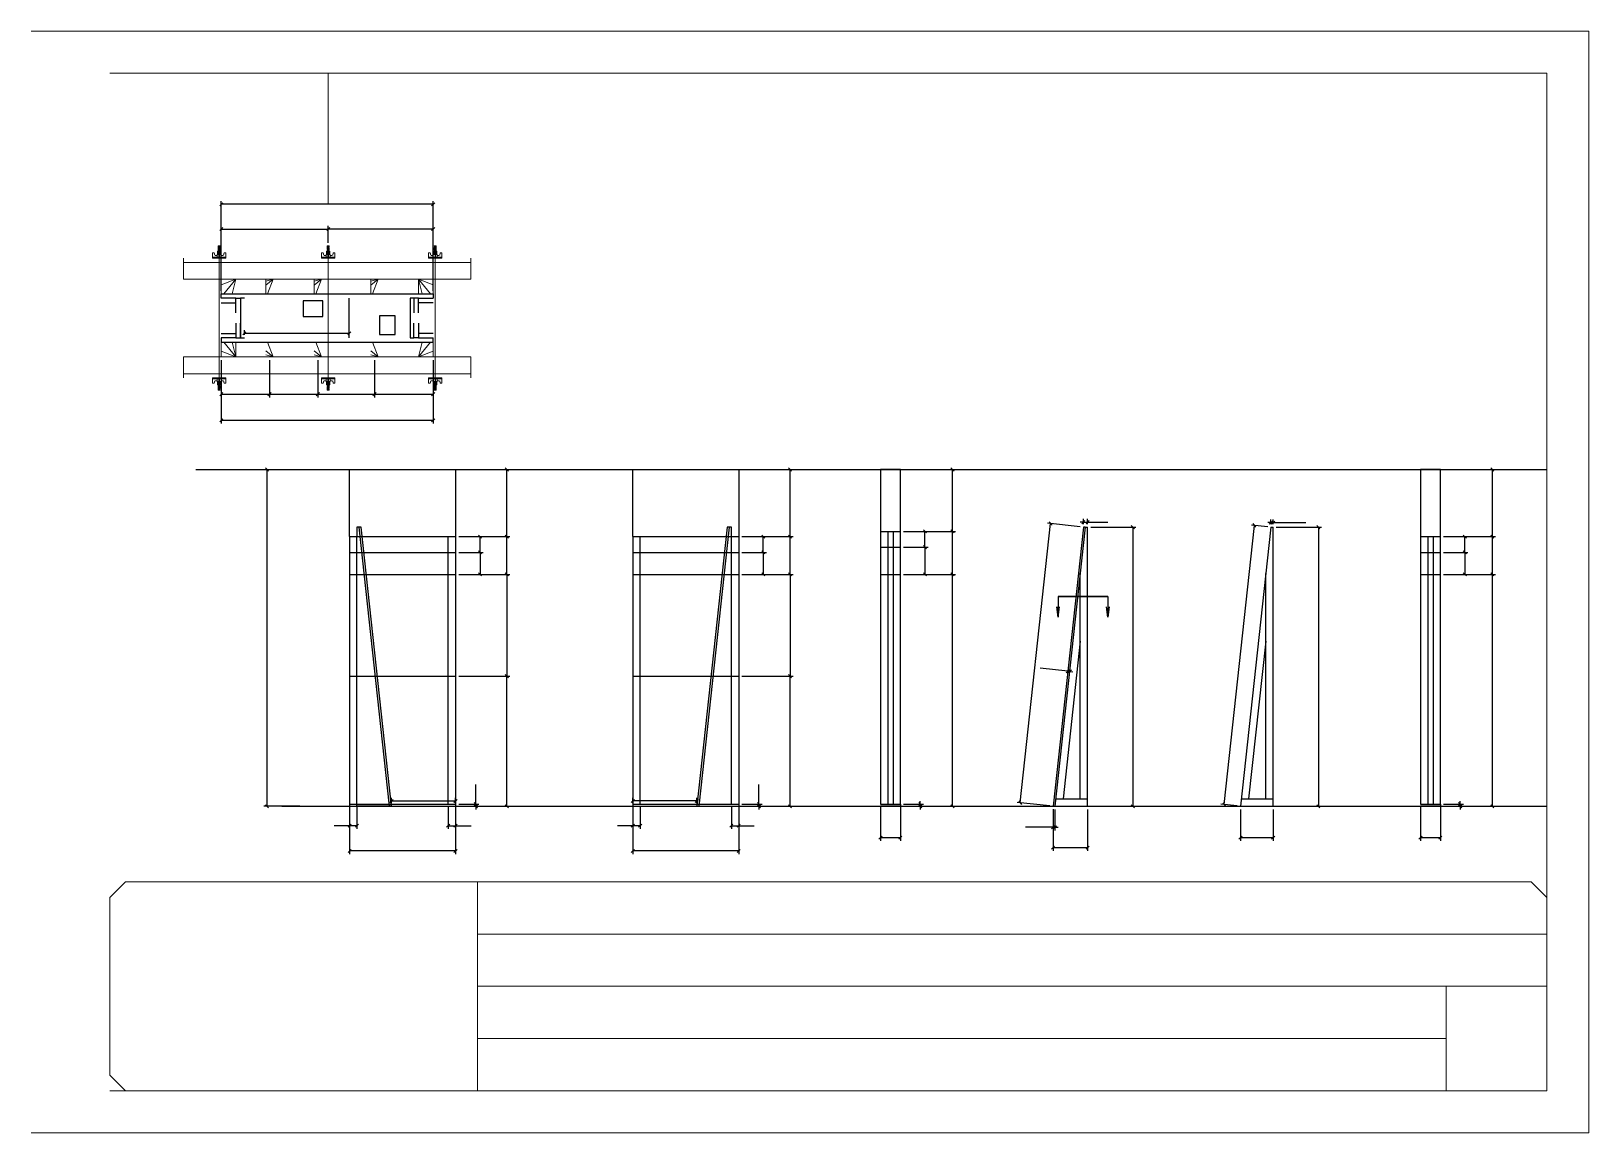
# Model space of a CAD drawing. Header units: metres. Extents: x 4341 to 8996, y 7254 to 8304.
# Drawn here: x 5926 to 7411, y 7254 to 8304 of the extents above; entities that cross this region are included whole.
import ezdxf

# ---------------------------------------------------------------- set-up
doc = ezdxf.new("R2010")
doc.units = ezdxf.units.M
for name, color, linetype in [('00 - FELIPE', 7, 'Continuous'), ('9', 7, 'Continuous'), ('CHAPA', 7, 'Continuous'), ('COTA', 7, 'Continuous'), ('Hachura', 7, 'Continuous'), ('Madeira', 7, 'Continuous'), ('NIVEL 2° PAV.', 7, 'Continuous'), ('Nível', 7, 'Continuous'), ('Painéis', 7, 'Continuous'), ('Perfil Metálico', 7, 'Continuous'), ('SARR_2.2x7', 7, 'Continuous'), ('SARRAFO', 7, 'Continuous'), ('SARRAFO DE PRESSAO', 7, 'Continuous'), ('Texto Seção', 7, 'Continuous')]:
    doc.layers.add(name, color=color, linetype=linetype)

msp = doc.modelspace()

# ---------------------------------------------------------------- linework, layer by layer
at = {"layer": '00 - FELIPE', "color": 4, "lineweight": 25}
for p, q in [((6869.1, 7568.9), (6898.1, 7834.9)), ((6926.4, 7831.8), (6895.1, 7835.2)), ((6929.4, 7836.3), (6926.4, 7836.3)), ((6929.4, 7834.5), (6929.4, 7839.3)), ((6929.4, 7836.3), (6933.4, 7836.3)), ((6933.4, 7834.5), (6933.4, 7839.3)), ((6933.4, 7836.3), (6952.7, 7836.3)), ((6936.4, 7831.5), (6979.5, 7831.5)), ((6976.5, 7831.5), (6976.5, 7565.5)), ((7063.5, 7567.2), (7092.5, 7833.2)), ((7105.1, 7831.8), (7089.5, 7833.5)), ((7108.1, 7835.8), (7105.1, 7835.8)), ((7108.1, 7834.5), (7108.1, 7838.8)), ((7108.1, 7835.8), (7110.3, 7835.8)), ((7110.3, 7834.5), (7110.3, 7838.8)), ((7110.3, 7835.8), (7141.5, 7835.8)), ((7113.3, 7831.5), (7156.4, 7831.5)), ((7153.4, 7831.5), (7153.4, 7565.5)), ((6914.4, 7694.1), (6888.3, 7697)), ((6916.2, 7693.9), (6914.4, 7694.1)), ((6916.2, 7693.9), (6919.2, 7693.6)), ((6914.1, 7691.4), (6914.1, 7691.1)), ((6915.9, 7691.2), (6915.9, 7690.9)), ((6269.8, 7568.5), (6269.8, 7573.6)), ((6330.8, 7568.5), (6330.8, 7573.6)), ((6499.8, 7568.5), (6499.8, 7573.6)), ((6560.8, 7568.5), (6560.8, 7573.6)), ((6269.8, 7570.6), (6330.8, 7570.6)), ((6560.8, 7570.6), (6499.8, 7570.6)), ((6897.4, 7565.8), (6866.1, 7569.2)), ((6900.4, 7562.7), (6900.4, 7542.5)), ((6900.4, 7562.5), (6900.4, 7523.1)), ((6902.2, 7562.5), (6902.2, 7542.5)), ((6933.4, 7562.5), (6933.4, 7523.1)), ((6936.4, 7565.5), (6979.5, 7565.5)), ((7076.1, 7565.8), (7060.5, 7567.5)), ((7079.1, 7562.5), (7079.1, 7532.6)), ((7110.3, 7562.5), (7110.3, 7532.6)), ((7113.3, 7565.5), (7156.4, 7565.5)), ((6900.4, 7545.5), (6874.2, 7545.5)), ((6902.2, 7545.5), (6900.4, 7545.5)), ((6902.2, 7545.5), (6905.2, 7545.5)), ((7079.1, 7535.6), (7110.3, 7535.6)), ((6900.4, 7526.1), (6933.4, 7526.1))]:
    msp.add_line(p, q, dxfattribs=at)
at = {"layer": '00 - FELIPE', "color": 0, "lineweight": 25}
for p, q in [((6899.5, 7833.3), (6896.8, 7836.6)), ((6927.9, 7834.8), (6930.9, 7837.8)), ((6934.9, 7837.8), (6931.9, 7834.8)), ((6978, 7830), (6975, 7833)), ((7093.8, 7831.5), (7091.2, 7834.9)), ((7106.6, 7834.3), (7109.6, 7837.3)), ((7111.8, 7837.3), (7108.8, 7834.3)), ((7154.9, 7830), (7151.9, 7833)), ((6912.8, 7692.8), (6916.1, 7695.5)), ((6917.9, 7695.3), (6914.6, 7692.6)), ((6271.3, 7572.1), (6268.3, 7569.1)), ((6329.3, 7569.1), (6332.3, 7572.1)), ((6501.3, 7572.1), (6498.3, 7569.1)), ((6559.3, 7569.1), (6562.3, 7572.1)), ((6867.8, 7570.6), (6870.5, 7567.3)), ((6975, 7567), (6978, 7564)), ((7062.2, 7568.9), (7064.8, 7565.5)), ((7151.9, 7567), (7154.9, 7564)), ((6898.9, 7544), (6901.9, 7547)), ((6903.7, 7547), (6900.7, 7544)), ((7080.6, 7537.1), (7077.6, 7534.1)), ((7108.8, 7534.1), (7111.8, 7537.1)), ((6901.9, 7527.6), (6898.9, 7524.6)), ((6931.9, 7524.6), (6934.9, 7527.6))]:
    msp.add_line(p, q, dxfattribs=at)
at = {"layer": '9', "color": 9, "lineweight": 25}
for points in [[(6952.6, 7765.3), (6905.2, 7765.3), (6905.2, 7745.8), (6903.9, 7755.7), (6905.2, 7745.8), (6906.5, 7755.7)], [(6905.2, 7765.3), (6952.6, 7765.3), (6952.6, 7745.8), (6953.9, 7755.7), (6952.6, 7745.8), (6951.3, 7755.7)]]:
    msp.add_lwpolyline(points, dxfattribs=at)
at = {"layer": 'CHAPA', "color": 1, "lineweight": 25}
for points in [[(6107.5, 8049.8), (6107.5, 8053.8), (6309.5, 8053.8), (6309.5, 8049.8)], [(6107.5, 8049.8), (6107.5, 8053.8), (6309.5, 8053.8), (6309.5, 8049.8)], [(6129.5, 8049.8), (6125.9, 8049.8), (6125.9, 8011.8), (6129.5, 8011.8)], [(6129.5, 8049.8), (6125.9, 8049.8), (6125.9, 8011.8), (6129.5, 8011.8)], [(6291.1, 8049.8), (6287.5, 8049.8), (6287.5, 8011.8), (6291.1, 8011.8)], [(6291.1, 8049.8), (6287.5, 8049.8), (6287.5, 8011.8), (6291.1, 8011.8)], [(6107.5, 8011.8), (6107.5, 8007.8), (6309.5, 8007.8), (6309.5, 8011.8)], [(6107.5, 8011.8), (6107.5, 8007.8), (6309.5, 8007.8), (6309.5, 8011.8)]]:
    msp.add_lwpolyline(points, dxfattribs=at)
at = {"layer": 'COTA', "color": 0, "lineweight": 25}
for p, q in [((6109, 8140.7), (6106, 8137.7)), ((6308, 8137.7), (6311, 8140.7)), ((6109, 8117.1), (6106, 8114.1)), ((6211, 8117.1), (6208, 8114.1)), ((6208, 8114.1), (6211, 8117.1)), ((6308, 8114.1), (6311, 8117.1)), ((6131, 8017.8), (6128, 8014.8)), ((6228, 8014.8), (6231, 8017.8)), ((6109, 7959.7), (6106, 7956.7)), ((6152, 7956.7), (6155, 7959.7)), ((6155, 7959.7), (6152, 7956.7)), ((6198, 7956.7), (6201, 7959.7)), ((6201, 7959.7), (6198, 7956.7)), ((6252, 7956.7), (6255, 7959.7)), ((6255, 7959.7), (6252, 7956.7)), ((6308, 7956.7), (6311, 7959.7)), ((6109, 7934.8), (6106, 7931.8)), ((6308, 7931.8), (6311, 7934.8)), ((6381.2, 7885), (6378.2, 7888)), ((6651.2, 7885), (6648.2, 7888)), ((6806.1, 7885), (6803.1, 7888)), ((7320.8, 7885), (7317.8, 7888)), ((6803.1, 7829), (6806.1, 7826)), ((6378.2, 7824), (6381.2, 7821)), ((6648.2, 7824), (6651.2, 7821)), ((7317.8, 7824), (7320.8, 7821)), ((6381.2, 7785), (6378.2, 7788)), ((6651.2, 7785), (6648.2, 7788)), ((6806.1, 7785), (6803.1, 7788)), ((7320.8, 7785), (7317.8, 7788)), ((6381.2, 7688), (6378.2, 7691)), ((6378.2, 7691), (6381.2, 7688)), ((6651.2, 7688), (6648.2, 7691)), ((6648.2, 7691), (6651.2, 7688)), ((6348.6, 7569), (6351.6, 7566)), ((6351.6, 7564), (6348.6, 7567)), ((6378.2, 7567), (6381.2, 7564)), ((6618.6, 7569), (6621.6, 7566)), ((6621.6, 7564), (6618.6, 7567)), ((6648.2, 7567), (6651.2, 7564)), ((6772.4, 7569), (6775.4, 7566)), ((6775.4, 7564), (6772.4, 7567)), ((6803.1, 7567), (6806.1, 7564)), ((7287.1, 7569), (7290.1, 7566)), ((7290.1, 7564), (7287.1, 7567)), ((7317.8, 7567), (7320.8, 7564)), ((6231.3, 7548.5), (6228.3, 7545.5)), ((6235.3, 7545.5), (6238.3, 7548.5)), ((6325.3, 7548.5), (6322.3, 7545.5)), ((6329.3, 7545.5), (6332.3, 7548.5)), ((6501.3, 7548.5), (6498.3, 7545.5)), ((6505.3, 7545.5), (6508.3, 7548.5)), ((6595.3, 7548.5), (6592.3, 7545.5)), ((6599.3, 7545.5), (6602.3, 7548.5)), ((6737.4, 7537.1), (6734.4, 7534.1)), ((6753.4, 7534.1), (6756.4, 7537.1)), ((7252.2, 7537.1), (7249.2, 7534.1)), ((7268.2, 7534.1), (7271.2, 7537.1)), ((6231.3, 7524.4), (6228.3, 7521.4)), ((6329.3, 7521.4), (6332.3, 7524.4)), ((6501.3, 7524.4), (6498.3, 7521.4)), ((6599.3, 7521.4), (6602.3, 7524.4))]:
    msp.add_line(p, q, dxfattribs=at)
at = {"layer": 'COTA', "color": 241, "lineweight": 25}
for p, q in [((6107.5, 8056.8), (6107.5, 8142.2)), ((6309.5, 8139.2), (6107.5, 8139.2)), ((6309.5, 8056.8), (6309.5, 8142.2)), ((6107.5, 8090.8), (6107.5, 8118.6)), ((6107.5, 8115.6), (6209.5, 8115.6)), ((6209.5, 8102.6), (6209.5, 8118.6)), ((6209.5, 8102.6), (6209.5, 8118.6)), ((6309.5, 8115.6), (6209.5, 8115.6)), ((6309.5, 8090.8), (6309.5, 8118.6)), ((6229.5, 8011.8), (6229.5, 8049.8)), ((6129.5, 8014.8), (6129.5, 8019.3)), ((6229.5, 8014.8), (6229.5, 8019.3)), ((6129.5, 8016.3), (6229.5, 8016.3)), ((6107.5, 7990.8), (6107.5, 7930.3)), ((6107.5, 7990.8), (6107.5, 7955.2)), ((6153.5, 7990.8), (6153.5, 7955.2)), ((6153.5, 7990.8), (6153.5, 7955.2)), ((6199.5, 7990.8), (6199.5, 7955.2)), ((6199.5, 7990.8), (6199.5, 7955.2)), ((6253.5, 7990.8), (6253.5, 7955.2)), ((6253.5, 7990.8), (6253.5, 7955.2)), ((6309.5, 7990.8), (6309.5, 7930.3)), ((6309.5, 7990.8), (6309.5, 7955.2)), ((6107.5, 7958.2), (6153.5, 7958.2)), ((6153.5, 7958.2), (6199.5, 7958.2)), ((6199.5, 7958.2), (6253.5, 7958.2)), ((6253.5, 7958.2), (6309.5, 7958.2)), ((6309.5, 7933.3), (6107.5, 7933.3)), ((6229.8, 7886.5), (6330.8, 7886.5)), ((6229.8, 7822.5), (6229.8, 7886.5)), ((6330.8, 7886.5), (6330.8, 7822.5)), ((6499.8, 7886.5), (6600.8, 7886.5)), ((6499.8, 7822.5), (6499.8, 7886.5)), ((6600.8, 7886.5), (6600.8, 7822.5)), ((6240.8, 7831.5), (6236.8, 7831.5)), ((6236.8, 7831.5), (6236.8, 7822.5)), ((6268, 7565.5), (6239, 7831.5)), ((6269.8, 7565.5), (6240.8, 7831.5)), ((6589.8, 7831.5), (6560.8, 7565.5)), ((6591.6, 7831.5), (6562.6, 7565.5)), ((6593.8, 7831.5), (6589.8, 7831.5)), ((6593.8, 7822.5), (6593.8, 7831.5)), ((6236.8, 7565.5), (6236.8, 7567.5)), ((6269.8, 7565.5), (6236.8, 7565.5))]:
    msp.add_line(p, q, dxfattribs=at)
at = {"layer": 'COTA', "color": 180, "lineweight": 25}
for p, q in [((6204.4, 8047.3), (6185.4, 8047.3)), ((6185.4, 8047.3), (6185.4, 8032.3)), ((6204.4, 8032.3), (6204.4, 8047.3)), ((6185.4, 8032.3), (6204.4, 8032.3)), ((6273.2, 8033), (6258.2, 8033)), ((6258.2, 8033), (6258.2, 8015)), ((6273.2, 8015), (6273.2, 8033)), ((6258.2, 8015), (6273.2, 8015))]:
    msp.add_line(p, q, dxfattribs=at)
at = {"layer": 'COTA', "color": 4, "lineweight": 25}
for p, q in [((6333.8, 7886.5), (6382.7, 7886.5)), ((6379.7, 7822.5), (6379.7, 7886.5)), ((6603.8, 7886.5), (6652.7, 7886.5)), ((6649.7, 7822.5), (6649.7, 7886.5)), ((6757.9, 7886.5), (6807.6, 7886.5)), ((6804.6, 7827.5), (6804.6, 7886.5)), ((7272.7, 7886.5), (7322.3, 7886.5)), ((7319.3, 7822.5), (7319.3, 7886.5)), ((6757.9, 7827.5), (6807.6, 7827.5)), ((6333.8, 7822.5), (6382.7, 7822.5)), ((6603.8, 7822.5), (6652.7, 7822.5)), ((7272.7, 7822.5), (7322.3, 7822.5)), ((6333.8, 7786.5), (6382.7, 7786.5)), ((6379.7, 7786.5), (6379.7, 7689.5)), ((6603.8, 7786.5), (6652.7, 7786.5)), ((6649.7, 7786.5), (6649.7, 7689.5)), ((6757.9, 7786.5), (6807.6, 7786.5)), ((6804.6, 7565.5), (6804.6, 7786.5)), ((7272.7, 7786.5), (7322.3, 7786.5)), ((7319.3, 7565.5), (7319.3, 7786.5)), ((6333.8, 7689.5), (6382.7, 7689.5)), ((6333.8, 7689.5), (6382.7, 7689.5)), ((6379.7, 7565.5), (6379.7, 7689.5)), ((6603.8, 7689.5), (6652.7, 7689.5)), ((6603.8, 7689.5), (6652.7, 7689.5)), ((6649.7, 7565.5), (6649.7, 7689.5)), ((6350.1, 7567.5), (6350.1, 7586.3)), ((6620.1, 7567.5), (6620.1, 7586.3)), ((6229.8, 7564.5), (6229.8, 7519.9)), ((6229.8, 7562.5), (6229.8, 7544)), ((6236.8, 7564.5), (6236.8, 7544)), ((6323.8, 7564.5), (6323.8, 7544)), ((6330.8, 7564.5), (6330.8, 7519.9)), ((6330.8, 7562.5), (6330.8, 7544)), ((6333.8, 7567.5), (6353.1, 7567.5)), ((6333.8, 7565.5), (6353.1, 7565.5)), ((6333.8, 7565.5), (6382.7, 7565.5)), ((6350.1, 7565.5), (6350.1, 7567.5)), ((6350.1, 7565.5), (6350.1, 7562.5)), ((6499.8, 7564.5), (6499.8, 7519.9)), ((6499.8, 7562.5), (6499.8, 7544)), ((6506.8, 7564.5), (6506.8, 7544)), ((6593.8, 7564.5), (6593.8, 7544)), ((6600.8, 7564.5), (6600.8, 7519.9)), ((6600.8, 7562.5), (6600.8, 7544)), ((6603.8, 7567.5), (6623.1, 7567.5)), ((6603.8, 7565.5), (6623.1, 7565.5)), ((6603.8, 7565.5), (6652.7, 7565.5)), ((6620.1, 7565.5), (6620.1, 7567.5)), ((6620.1, 7565.5), (6620.1, 7562.5)), ((6735.9, 7564.5), (6735.9, 7532.6)), ((6754.9, 7564.5), (6754.9, 7532.6)), ((6757.9, 7567.5), (6776.9, 7567.5)), ((6757.9, 7565.5), (6776.9, 7565.5)), ((6757.9, 7565.5), (6807.6, 7565.5)), ((6773.9, 7567.5), (6773.9, 7570.5)), ((6773.9, 7565.5), (6773.9, 7567.5)), ((6773.9, 7565.5), (6773.9, 7562.5)), ((7250.7, 7564.5), (7250.7, 7532.6)), ((7269.7, 7564.5), (7269.7, 7532.6)), ((7272.7, 7567.5), (7291.6, 7567.5)), ((7272.7, 7565.5), (7291.6, 7565.5)), ((7272.7, 7565.5), (7322.3, 7565.5)), ((7288.6, 7567.5), (7288.6, 7570.5)), ((7288.6, 7565.5), (7288.6, 7567.5)), ((7288.6, 7565.5), (7288.6, 7562.5)), ((6229.8, 7547), (6215.1, 7547)), ((6236.8, 7547), (6229.8, 7547)), ((6323.8, 7547), (6330.8, 7547)), ((6330.8, 7547), (6345.6, 7547)), ((6499.8, 7547), (6485.1, 7547)), ((6506.8, 7547), (6499.8, 7547)), ((6593.8, 7547), (6600.8, 7547)), ((6600.8, 7547), (6615.6, 7547)), ((6735.9, 7535.6), (6754.9, 7535.6)), ((7250.7, 7535.6), (7269.7, 7535.6)), ((6330.8, 7522.9), (6229.8, 7522.9)), ((6600.8, 7522.9), (6499.8, 7522.9))]:
    msp.add_line(p, q, dxfattribs=at)
at = {"layer": 'COTA', "color": 241, "lineweight": 25}
for points in [[(6754.9, 7827.5), (6754.9, 7886.5), (6735.9, 7886.5), (6735.9, 7827.5)], [(7269.7, 7822.5), (7269.7, 7886.5), (7250.7, 7886.5), (7250.7, 7822.5)]]:
    msp.add_lwpolyline(points, dxfattribs=at)
at = {"layer": 'Hachura', "color": 0, "lineweight": 9}
for p, q in [((6107.1, 8094.5), (6103.8, 8094.5)), ((6107.1, 8094.5), (6103.8, 8094.5)), ((6103.8, 8094.5), (6103.8, 8091.3)), ((6106.5, 8097.6), (6104.3, 8098.7)), ((6106.5, 8096.4), (6104.3, 8097.5)), ((6106.5, 8095.3), (6104.3, 8096.3)), ((6105.6, 8094.5), (6104.3, 8095.2)), ((6104.4, 8099.3), (6104.8, 8099.6)), ((6104.4, 8099), (6104.4, 8099.3)), ((6106.4, 8099.3), (6104.4, 8099.3)), ((6104.4, 8099), (6106.4, 8098)), ((6104.4, 8099), (6106.4, 8098)), ((6104.4, 8098.9), (6106.5, 8097.8)), ((6104.4, 8097.8), (6104.4, 8098.5)), ((6106.4, 8097.5), (6104.4, 8098.5)), ((6104.4, 8097.8), (6106.4, 8096.9)), ((6104.4, 8097.7), (6106.5, 8096.7)), ((6104.4, 8096.7), (6104.4, 8097.3)), ((6106.4, 8096.3), (6104.4, 8097.3)), ((6104.4, 8097.1), (6104.4, 8097.3)), ((6104.4, 8096.7), (6106.4, 8095.7)), ((6104.4, 8096.6), (6106.5, 8095.5)), ((6104.4, 8095.5), (6104.4, 8096.2)), ((6106.4, 8095.2), (6104.4, 8096.2)), ((6104.4, 8095.5), (6106.4, 8094.5)), ((6105.3, 8094.5), (6104.4, 8095)), ((6104.4, 8094.5), (6104.4, 8095)), ((6104.8, 8099.6), (6106, 8099.6)), ((6104.8, 8094.5), (6104.8, 8091.3)), ((6106.4, 8098.7), (6105.1, 8099.3)), ((6106.5, 8098.7), (6105.3, 8099.3)), ((6105.9, 8099.3), (6106.5, 8099)), ((6106.4, 8099.3), (6106, 8099.6)), ((6106.1, 8099.3), (6106.4, 8099.2)), ((6106.4, 8098.7), (6106.4, 8098)), ((6106.4, 8096.9), (6106.4, 8097.5)), ((6106.4, 8096.1), (6106.4, 8096.3)), ((6106.4, 8096.1), (6106.4, 8095.7)), ((6106.4, 8095.2), (6106.4, 8094.5)), ((6106.4, 8094.5), (6106.4, 8091.3)), ((6107.1, 8091.3), (6107.1, 8094.5)), ((6211.1, 8094.5), (6207.8, 8094.5)), ((6211.1, 8094.5), (6207.8, 8094.5)), ((6207.8, 8094.5), (6207.8, 8091.3)), ((6210.5, 8097.6), (6208.3, 8098.7)), ((6210.5, 8096.4), (6208.3, 8097.5)), ((6210.5, 8095.3), (6208.3, 8096.3)), ((6209.6, 8094.5), (6208.3, 8095.2)), ((6208.4, 8099.3), (6208.8, 8099.6)), ((6208.4, 8099), (6208.4, 8099.3)), ((6210.4, 8099.3), (6208.4, 8099.3)), ((6208.4, 8099), (6210.4, 8098)), ((6208.4, 8099), (6210.4, 8098)), ((6208.4, 8098.9), (6210.5, 8097.8)), ((6208.4, 8097.8), (6208.4, 8098.5)), ((6210.4, 8097.5), (6208.4, 8098.5)), ((6208.4, 8097.8), (6210.4, 8096.9)), ((6208.4, 8097.7), (6210.5, 8096.7)), ((6208.4, 8096.7), (6208.4, 8097.3)), ((6210.4, 8096.3), (6208.4, 8097.3)), ((6208.4, 8097.1), (6208.4, 8097.3)), ((6208.4, 8096.7), (6210.4, 8095.7)), ((6208.4, 8096.6), (6210.5, 8095.5)), ((6208.4, 8095.5), (6208.4, 8096.2)), ((6210.4, 8095.2), (6208.4, 8096.2)), ((6208.4, 8095.5), (6210.4, 8094.5)), ((6209.3, 8094.5), (6208.4, 8095)), ((6208.4, 8094.5), (6208.4, 8095)), ((6208.8, 8099.6), (6210, 8099.6)), ((6208.8, 8094.5), (6208.8, 8091.3)), ((6210.4, 8098.7), (6209.1, 8099.3)), ((6210.5, 8098.7), (6209.3, 8099.3)), ((6209.9, 8099.3), (6210.5, 8099)), ((6210.4, 8099.3), (6210, 8099.6)), ((6210.1, 8099.3), (6210.4, 8099.2)), ((6210.4, 8098.7), (6210.4, 8098)), ((6210.4, 8096.9), (6210.4, 8097.5)), ((6210.4, 8096.1), (6210.4, 8096.3)), ((6210.4, 8096.1), (6210.4, 8095.7)), ((6210.4, 8095.2), (6210.4, 8094.5)), ((6210.4, 8094.5), (6210.4, 8091.3)), ((6211.1, 8091.3), (6211.1, 8094.5)), ((6309.8, 8094.5), (6313.1, 8094.5)), ((6309.8, 8094.5), (6313.1, 8094.5)), ((6309.8, 8091.3), (6309.8, 8094.5)), ((6311.1, 8099.3), (6310.4, 8099)), ((6312.6, 8098.9), (6310.4, 8097.8)), ((6312.6, 8097.7), (6310.4, 8096.7)), ((6312.6, 8096.6), (6310.4, 8095.5)), ((6310.5, 8098.7), (6311.6, 8099.3)), ((6310.5, 8097.6), (6312.6, 8098.7)), ((6310.5, 8096.4), (6312.6, 8097.5)), ((6310.5, 8095.3), (6312.6, 8096.3)), ((6310.6, 8099.3), (6310.9, 8099.6)), ((6310.8, 8099.3), (6310.6, 8099.2)), ((6310.6, 8098.7), (6311.9, 8099.3)), ((6310.6, 8099.3), (6312.5, 8099.3)), ((6312.5, 8099), (6310.6, 8098)), ((6312.5, 8099), (6310.6, 8098)), ((6310.6, 8098.7), (6310.6, 8098)), ((6310.6, 8097.5), (6312.5, 8098.5)), ((6312.5, 8097.8), (6310.6, 8096.9)), ((6310.6, 8096.9), (6310.6, 8097.5)), ((6310.6, 8096.3), (6312.5, 8097.3)), ((6312.5, 8096.7), (6310.6, 8095.7)), ((6310.6, 8096.1), (6310.6, 8096.3)), ((6310.6, 8095.2), (6312.5, 8096.2)), ((6310.6, 8096.1), (6310.6, 8095.7)), ((6312.5, 8095.5), (6310.6, 8094.5)), ((6310.6, 8095.2), (6310.6, 8094.5)), ((6310.6, 8094.5), (6310.6, 8091.3)), ((6312.2, 8099.6), (6310.9, 8099.6)), ((6311.3, 8094.5), (6312.6, 8095.2)), ((6311.6, 8094.5), (6312.5, 8095)), ((6312.1, 8094.5), (6312.1, 8091.3)), ((6312.5, 8099.3), (6312.2, 8099.6)), ((6312.5, 8099), (6312.5, 8099.3)), ((6312.5, 8097.8), (6312.5, 8098.5)), ((6312.5, 8096.7), (6312.5, 8097.3)), ((6312.5, 8097.1), (6312.5, 8097.3)), ((6312.5, 8095.5), (6312.5, 8096.2)), ((6312.5, 8094.5), (6312.5, 8095)), ((6313.1, 8094.5), (6313.1, 8091.3)), ((6099, 8087.8), (6099, 8093)), ((6099, 8093), (6100.7, 8093)), ((6099, 8088.7), (6111.9, 8088.7)), ((6099, 8088.7), (6104.2, 8088.7)), ((6111.9, 8087.8), (6099, 8087.8)), ((6099.2, 8088.8), (6099.2, 8087.8)), ((6099.4, 8088.8), (6099.4, 8087.8)), ((6099.7, 8088.8), (6099.7, 8087.8)), ((6100.2, 8088.8), (6100.2, 8087.8)), ((6100.7, 8093), (6101.3, 8090.8)), ((6101, 8088.8), (6101, 8087.8)), ((6101.6, 8090.5), (6103.5, 8090.5)), ((6102.4, 8088.8), (6102.4, 8087.8)), ((6111, 8087.8), (6103.1, 8087.8)), ((6103.5, 8091.3), (6107.4, 8091.3)), ((6103.5, 8088.7), (6103.5, 8091.3)), ((6105.5, 8088.7), (6103.5, 8088.7)), ((6104.2, 8088.7), (6104.8, 8088.7)), ((6104.5, 8088.4), (6104.5, 8088.6)), ((6104.5, 8088), (6104.5, 8088.4)), ((6105.2, 8088.7), (6105.2, 8090.7)), ((6105.5, 8088.7), (6105.5, 8087.8)), ((6105.7, 8090.7), (6105.7, 8088.7)), ((6106.4, 8088.6), (6106.4, 8088.2)), ((6107.4, 8091.3), (6107.1, 8091.3)), ((6107.4, 8091.3), (6107.1, 8091.3)), ((6107.4, 8091.3), (6107.4, 8088.7)), ((6109.3, 8090.5), (6107.4, 8090.5)), ((6108.5, 8088.8), (6108.5, 8087.8)), ((6110.2, 8093), (6109.7, 8090.8)), ((6109.9, 8088.8), (6109.9, 8087.8)), ((6111.9, 8093), (6110.2, 8093)), ((6110.8, 8088.8), (6110.8, 8087.8)), ((6111.2, 8088.8), (6111.2, 8087.8)), ((6111.6, 8088.8), (6111.6, 8087.8)), ((6111.8, 8088.8), (6111.8, 8087.8)), ((6111.9, 8088.7), (6111.9, 8093)), ((6111.9, 8088.7), (6111.9, 8087.8)), ((6203, 8087.8), (6203, 8093)), ((6203, 8093), (6204.7, 8093)), ((6203, 8088.7), (6215.9, 8088.7)), ((6203, 8088.7), (6208.2, 8088.7)), ((6215.9, 8087.8), (6203, 8087.8)), ((6203.2, 8088.8), (6203.2, 8087.8)), ((6203.4, 8088.8), (6203.4, 8087.8)), ((6203.7, 8088.8), (6203.7, 8087.8)), ((6204.2, 8088.8), (6204.2, 8087.8)), ((6204.7, 8093), (6205.3, 8090.8)), ((6205, 8088.8), (6205, 8087.8)), ((6205.6, 8090.5), (6207.5, 8090.5)), ((6206.4, 8088.8), (6206.4, 8087.8)), ((6215, 8087.8), (6207.1, 8087.8)), ((6207.5, 8091.3), (6211.4, 8091.3)), ((6207.5, 8088.7), (6207.5, 8091.3)), ((6209.5, 8088.7), (6207.5, 8088.7)), ((6208.2, 8088.7), (6208.8, 8088.7)), ((6208.5, 8088.4), (6208.5, 8088.6)), ((6208.5, 8088), (6208.5, 8088.4)), ((6209.2, 8088.7), (6209.2, 8090.7)), ((6209.5, 8088.7), (6209.5, 8087.8)), ((6209.7, 8090.7), (6209.7, 8088.7)), ((6210.4, 8088.6), (6210.4, 8088.2)), ((6211.4, 8091.3), (6211.1, 8091.3)), ((6211.4, 8091.3), (6211.1, 8091.3)), ((6211.4, 8091.3), (6211.4, 8088.7)), ((6213.3, 8090.5), (6211.4, 8090.5)), ((6212.5, 8088.8), (6212.5, 8087.8)), ((6214.2, 8093), (6213.7, 8090.8)), ((6213.9, 8088.8), (6213.9, 8087.8)), ((6215.9, 8093), (6214.2, 8093)), ((6214.8, 8088.8), (6214.8, 8087.8)), ((6215.2, 8088.8), (6215.2, 8087.8)), ((6215.6, 8088.8), (6215.6, 8087.8)), ((6215.8, 8088.8), (6215.8, 8087.8)), ((6215.9, 8088.7), (6215.9, 8093)), ((6215.9, 8088.7), (6215.9, 8087.8)), ((6305, 8088.7), (6305, 8093)), ((6305, 8093), (6306.7, 8093)), ((6317.9, 8088.7), (6305, 8088.7)), ((6305, 8088.7), (6305, 8087.8)), ((6305, 8087.8), (6317.9, 8087.8)), ((6305.2, 8088.8), (6305.2, 8087.8)), ((6305.4, 8088.8), (6305.4, 8087.8)), ((6305.7, 8088.8), (6305.7, 8087.8)), ((6306, 8087.8), (6313.8, 8087.8)), ((6306.2, 8088.8), (6306.2, 8087.8)), ((6306.7, 8093), (6307.3, 8090.8)), ((6307, 8088.8), (6307, 8087.8)), ((6307.6, 8090.5), (6309.5, 8090.5)), ((6308.4, 8088.8), (6308.4, 8087.8)), ((6313.4, 8091.3), (6309.5, 8091.3)), ((6309.5, 8091.3), (6309.5, 8088.7)), ((6309.5, 8091.3), (6309.8, 8091.3)), ((6309.5, 8091.3), (6309.8, 8091.3)), ((6310.5, 8088.6), (6310.5, 8088.2)), ((6311.3, 8090.7), (6311.3, 8088.7)), ((6311.5, 8088.7), (6313.4, 8088.7)), ((6311.5, 8088.7), (6311.5, 8087.8)), ((6311.8, 8088.7), (6311.8, 8090.7)), ((6312.8, 8088.7), (6312.1, 8088.7)), ((6312.4, 8088.4), (6312.4, 8088.6)), ((6312.4, 8088), (6312.4, 8088.4)), ((6317.9, 8088.7), (6312.8, 8088.7)), ((6313.4, 8088.7), (6313.4, 8091.3)), ((6315.3, 8090.5), (6313.4, 8090.5)), ((6314.5, 8088.8), (6314.5, 8087.8)), ((6316.2, 8093), (6315.7, 8090.8)), ((6315.9, 8088.8), (6315.9, 8087.8)), ((6317.9, 8093), (6316.2, 8093)), ((6316.8, 8088.8), (6316.8, 8087.8)), ((6317.2, 8088.8), (6317.2, 8087.8)), ((6317.6, 8088.8), (6317.6, 8087.8)), ((6317.8, 8088.8), (6317.8, 8087.8)), ((6317.9, 8087.8), (6317.9, 8093)), ((6111.9, 7973.8), (6099, 7973.8)), ((6099, 7973.8), (6099, 7968.7)), ((6099, 7972.9), (6111.9, 7972.9)), ((6099, 7972.9), (6104.2, 7972.9)), ((6099, 7968.7), (6100.7, 7968.7)), ((6099.2, 7972.9), (6099.2, 7973.8)), ((6099.4, 7972.9), (6099.4, 7973.8)), ((6099.7, 7972.9), (6099.7, 7973.8)), ((6100.2, 7972.9), (6100.2, 7973.8)), ((6100.7, 7968.7), (6101.3, 7970.9)), ((6101, 7972.9), (6101, 7973.8)), ((6101.6, 7971.1), (6103.5, 7971.1)), ((6102.4, 7972.9), (6102.4, 7973.8)), ((6111, 7973.8), (6103.1, 7973.8)), ((6105.5, 7972.9), (6103.5, 7972.9)), ((6103.5, 7972.9), (6103.5, 7970.4)), ((6103.5, 7970.4), (6107.4, 7970.4)), ((6103.8, 7967.1), (6103.8, 7970.4)), ((6107.1, 7967.2), (6103.8, 7967.2)), ((6107.1, 7967.1), (6103.8, 7967.1)), ((6104.2, 7972.9), (6104.8, 7972.9)), ((6105.6, 7967.1), (6104.3, 7966.5)), ((6106.5, 7966.4), (6104.3, 7965.3)), ((6106.5, 7965.2), (6104.3, 7964.2)), ((6106.5, 7964.1), (6104.3, 7963)), ((6104.4, 7966.2), (6106.4, 7967.1)), ((6105.3, 7967.1), (6104.4, 7966.7)), ((6104.4, 7967.1), (6104.4, 7966.7)), ((6106.4, 7966.5), (6104.4, 7965.5)), ((6104.4, 7966.2), (6104.4, 7965.5)), ((6104.4, 7965.1), (6106.5, 7966.2)), ((6104.4, 7965), (6106.4, 7966)), ((6106.4, 7965.3), (6104.4, 7964.4)), ((6104.4, 7965), (6104.4, 7964.4)), ((6104.4, 7963.9), (6106.5, 7965)), ((6104.4, 7963.8), (6106.4, 7964.8)), ((6104.4, 7964.6), (6104.4, 7964.4)), ((6106.4, 7964.2), (6104.4, 7963.2)), ((6104.4, 7962.8), (6106.5, 7963.9)), ((6104.4, 7963.8), (6104.4, 7963.2)), ((6104.4, 7962.7), (6106.4, 7963.6)), ((6104.4, 7962.7), (6106.4, 7963.6)), ((6104.4, 7962.7), (6104.4, 7962.4)), ((6104.4, 7962.4), (6104.8, 7962)), ((6106.4, 7962.4), (6104.4, 7962.4)), ((6104.5, 7973.7), (6104.5, 7973.2)), ((6104.5, 7973.2), (6104.5, 7973)), ((6104.8, 7967.1), (6104.8, 7970.4)), ((6104.8, 7962), (6106, 7962)), ((6106.4, 7963), (6105.1, 7962.4)), ((6105.2, 7972.9), (6105.2, 7970.9)), ((6106.5, 7962.9), (6105.3, 7962.4)), ((6105.5, 7972.9), (6105.5, 7973.8)), ((6105.7, 7970.9), (6105.7, 7972.9)), ((6105.9, 7962.4), (6106.5, 7962.7)), ((6106.4, 7962.4), (6106, 7962)), ((6106.1, 7962.4), (6106.4, 7962.5)), ((6106.4, 7973.1), (6106.4, 7973.5)), ((6106.4, 7967.1), (6106.4, 7970.4)), ((6106.4, 7966.5), (6106.4, 7967.1)), ((6106.4, 7965.5), (6106.4, 7966)), ((6106.4, 7965.5), (6106.4, 7965.3)), ((6106.4, 7964.8), (6106.4, 7964.2)), ((6106.4, 7963), (6106.4, 7963.6)), ((6107.1, 7970.4), (6107.1, 7967.1)), ((6107.4, 7970.4), (6107.1, 7970.4)), ((6107.4, 7970.4), (6107.1, 7970.4)), ((6107.4, 7970.4), (6107.4, 7972.9)), ((6109.3, 7971.1), (6107.4, 7971.1)), ((6108.5, 7972.9), (6108.5, 7973.8)), ((6110.2, 7968.7), (6109.7, 7970.9)), ((6109.9, 7972.9), (6109.9, 7973.8)), ((6111.9, 7968.7), (6110.2, 7968.7)), ((6110.8, 7972.9), (6110.8, 7973.8)), ((6111.2, 7972.9), (6111.2, 7973.8)), ((6111.6, 7972.9), (6111.6, 7973.8)), ((6111.8, 7972.9), (6111.8, 7973.8)), ((6111.9, 7972.9), (6111.9, 7973.8)), ((6111.9, 7972.9), (6111.9, 7968.7)), ((6215.9, 7973.8), (6203, 7973.8)), ((6203, 7973.8), (6203, 7968.7)), ((6203, 7972.9), (6215.9, 7972.9)), ((6203, 7972.9), (6208.2, 7972.9)), ((6203, 7968.7), (6204.7, 7968.7)), ((6203.2, 7972.9), (6203.2, 7973.8)), ((6203.4, 7972.9), (6203.4, 7973.8)), ((6203.7, 7972.9), (6203.7, 7973.8)), ((6204.2, 7972.9), (6204.2, 7973.8)), ((6204.7, 7968.7), (6205.3, 7970.9)), ((6205, 7972.9), (6205, 7973.8)), ((6205.6, 7971.1), (6207.5, 7971.1)), ((6206.4, 7972.9), (6206.4, 7973.8)), ((6215, 7973.8), (6207.1, 7973.8)), ((6209.5, 7972.9), (6207.5, 7972.9)), ((6207.5, 7972.9), (6207.5, 7970.4)), ((6207.5, 7970.4), (6211.4, 7970.4)), ((6207.8, 7967.1), (6207.8, 7970.4)), ((6211.1, 7967.2), (6207.8, 7967.2)), ((6211.1, 7967.1), (6207.8, 7967.1)), ((6208.2, 7972.9), (6208.8, 7972.9)), ((6209.6, 7967.1), (6208.3, 7966.5)), ((6210.5, 7966.4), (6208.3, 7965.3)), ((6210.5, 7965.2), (6208.3, 7964.2)), ((6210.5, 7964.1), (6208.3, 7963)), ((6208.4, 7966.2), (6210.4, 7967.1)), ((6209.3, 7967.1), (6208.4, 7966.7)), ((6208.4, 7967.1), (6208.4, 7966.7)), ((6210.4, 7966.5), (6208.4, 7965.5)), ((6208.4, 7966.2), (6208.4, 7965.5)), ((6208.4, 7965.1), (6210.5, 7966.2)), ((6208.4, 7965), (6210.4, 7966)), ((6210.4, 7965.3), (6208.4, 7964.4)), ((6208.4, 7965), (6208.4, 7964.4)), ((6208.4, 7963.9), (6210.5, 7965)), ((6208.4, 7963.8), (6210.4, 7964.8)), ((6208.4, 7964.6), (6208.4, 7964.4)), ((6210.4, 7964.2), (6208.4, 7963.2)), ((6208.4, 7962.8), (6210.5, 7963.9)), ((6208.4, 7963.8), (6208.4, 7963.2)), ((6208.4, 7962.7), (6210.4, 7963.6)), ((6208.4, 7962.7), (6210.4, 7963.6)), ((6208.4, 7962.7), (6208.4, 7962.4)), ((6208.4, 7962.4), (6208.8, 7962)), ((6210.4, 7962.4), (6208.4, 7962.4)), ((6208.5, 7973.7), (6208.5, 7973.2)), ((6208.5, 7973.2), (6208.5, 7973)), ((6208.8, 7967.1), (6208.8, 7970.4)), ((6208.8, 7962), (6210, 7962)), ((6210.4, 7963), (6209.1, 7962.4)), ((6209.2, 7972.9), (6209.2, 7970.9)), ((6210.5, 7962.9), (6209.3, 7962.4)), ((6209.5, 7972.9), (6209.5, 7973.8)), ((6209.7, 7970.9), (6209.7, 7972.9)), ((6209.9, 7962.4), (6210.5, 7962.7)), ((6210.4, 7962.4), (6210, 7962)), ((6210.1, 7962.4), (6210.4, 7962.5)), ((6210.4, 7973.1), (6210.4, 7973.5)), ((6210.4, 7967.1), (6210.4, 7970.4)), ((6210.4, 7966.5), (6210.4, 7967.1)), ((6210.4, 7965.5), (6210.4, 7966)), ((6210.4, 7965.5), (6210.4, 7965.3)), ((6210.4, 7964.8), (6210.4, 7964.2)), ((6210.4, 7963), (6210.4, 7963.6)), ((6211.1, 7970.4), (6211.1, 7967.1)), ((6211.4, 7970.4), (6211.1, 7970.4)), ((6211.4, 7970.4), (6211.1, 7970.4)), ((6211.4, 7970.4), (6211.4, 7972.9)), ((6213.3, 7971.1), (6211.4, 7971.1)), ((6212.5, 7972.9), (6212.5, 7973.8)), ((6214.2, 7968.7), (6213.7, 7970.9)), ((6213.9, 7972.9), (6213.9, 7973.8)), ((6215.9, 7968.7), (6214.2, 7968.7)), ((6214.8, 7972.9), (6214.8, 7973.8)), ((6215.2, 7972.9), (6215.2, 7973.8)), ((6215.6, 7972.9), (6215.6, 7973.8)), ((6215.8, 7972.9), (6215.8, 7973.8)), ((6215.9, 7972.9), (6215.9, 7973.8)), ((6215.9, 7972.9), (6215.9, 7968.7)), ((6305, 7973.8), (6317.9, 7973.8)), ((6305, 7972.9), (6305, 7973.8)), ((6317.9, 7972.9), (6305, 7972.9)), ((6305, 7972.9), (6305, 7968.7)), ((6305, 7968.7), (6306.7, 7968.7)), ((6305.2, 7972.9), (6305.2, 7973.8)), ((6305.4, 7972.9), (6305.4, 7973.8)), ((6305.7, 7972.9), (6305.7, 7973.8)), ((6306, 7973.8), (6313.8, 7973.8)), ((6306.2, 7972.9), (6306.2, 7973.8)), ((6306.7, 7968.7), (6307.3, 7970.9)), ((6307, 7972.9), (6307, 7973.8)), ((6307.6, 7971.1), (6309.5, 7971.1)), ((6308.4, 7972.9), (6308.4, 7973.8)), ((6309.5, 7970.4), (6309.5, 7972.9)), ((6313.4, 7970.4), (6309.5, 7970.4)), ((6309.5, 7970.4), (6309.8, 7970.4)), ((6309.5, 7970.4), (6309.8, 7970.4)), ((6309.8, 7970.4), (6309.8, 7967.1)), ((6309.8, 7967.2), (6313.1, 7967.2)), ((6309.8, 7967.1), (6313.1, 7967.1)), ((6312.6, 7965.1), (6310.4, 7966.2)), ((6312.6, 7963.9), (6310.4, 7965)), ((6312.6, 7962.8), (6310.4, 7963.9)), ((6311.1, 7962.4), (6310.4, 7962.7)), ((6310.5, 7973.1), (6310.5, 7973.5)), ((6310.5, 7966.4), (6312.6, 7965.3)), ((6310.5, 7965.2), (6312.6, 7964.2)), ((6310.5, 7964.1), (6312.6, 7963)), ((6310.5, 7962.9), (6311.6, 7962.4)), ((6310.6, 7967.1), (6310.6, 7970.4)), ((6310.6, 7966.5), (6310.6, 7967.1)), ((6312.5, 7966.2), (6310.6, 7967.1)), ((6310.6, 7966.5), (6312.5, 7965.5)), ((6310.6, 7965.5), (6310.6, 7966)), ((6312.5, 7965), (6310.6, 7966)), ((6310.6, 7965.5), (6310.6, 7965.3)), ((6310.6, 7965.3), (6312.5, 7964.4)), ((6310.6, 7964.8), (6310.6, 7964.2)), ((6312.5, 7963.8), (6310.6, 7964.8)), ((6310.6, 7964.2), (6312.5, 7963.2)), ((6312.5, 7962.7), (6310.6, 7963.6)), ((6310.6, 7963), (6310.6, 7963.6)), ((6312.5, 7962.7), (6310.6, 7963.6)), ((6310.6, 7963), (6311.9, 7962.4)), ((6310.8, 7962.4), (6310.6, 7962.5)), ((6310.6, 7962.4), (6310.9, 7962)), ((6310.6, 7962.4), (6312.5, 7962.4)), ((6312.2, 7962), (6310.9, 7962)), ((6311.3, 7970.9), (6311.3, 7972.9)), ((6311.3, 7967.1), (6312.6, 7966.5)), ((6311.5, 7972.9), (6311.5, 7973.8)), ((6311.5, 7972.9), (6313.4, 7972.9)), ((6311.6, 7967.1), (6312.5, 7966.7)), ((6311.8, 7972.9), (6311.8, 7970.9)), ((6312.8, 7972.9), (6312.1, 7972.9)), ((6312.1, 7967.1), (6312.1, 7970.4)), ((6312.5, 7962.4), (6312.2, 7962)), ((6312.4, 7973.7), (6312.4, 7973.2)), ((6312.4, 7973.2), (6312.4, 7973)), ((6312.5, 7967.1), (6312.5, 7966.7)), ((6312.5, 7966.2), (6312.5, 7965.5)), ((6312.5, 7965), (6312.5, 7964.4)), ((6312.5, 7964.6), (6312.5, 7964.4)), ((6312.5, 7963.8), (6312.5, 7963.2)), ((6312.5, 7962.7), (6312.5, 7962.4)), ((6317.9, 7972.9), (6312.8, 7972.9)), ((6313.1, 7967.1), (6313.1, 7970.4)), ((6313.4, 7972.9), (6313.4, 7970.4)), ((6315.3, 7971.1), (6313.4, 7971.1)), ((6314.5, 7972.9), (6314.5, 7973.8)), ((6316.2, 7968.7), (6315.7, 7970.9)), ((6315.9, 7972.9), (6315.9, 7973.8)), ((6317.9, 7968.7), (6316.2, 7968.7)), ((6316.8, 7972.9), (6316.8, 7973.8)), ((6317.2, 7972.9), (6317.2, 7973.8)), ((6317.6, 7972.9), (6317.6, 7973.8)), ((6317.8, 7972.9), (6317.8, 7973.8)), ((6317.9, 7973.8), (6317.9, 7968.7))]:
    msp.add_line(p, q, dxfattribs=at)
at = {"layer": 'Hachura', "color": 251, "lineweight": 9}
for p, q in [((6105.5, 8098.6), (6105.5, 7966.8)), ((6209.5, 8098.6), (6209.5, 7966.8)), ((6311.5, 8098.6), (6311.5, 7966.8))]:
    msp.add_line(p, q, dxfattribs=at)
at = {"layer": 'Madeira', "color": 126, "lineweight": 18}
for p, q in [((6121.5, 8067.8), (6107.5, 8062.4)), ((6121.5, 8067.8), (6110, 8053.8)), ((6121.5, 8067.8), (6118, 8053.8)), ((6157, 8067.8), (6150, 8062.1)), ((6157, 8067.8), (6150, 8066.1)), ((6157, 8067.8), (6151.5, 8053.8)), ((6203, 8067.8), (6196, 8062.1)), ((6203, 8067.8), (6196, 8066.1)), ((6203, 8067.8), (6197.5, 8053.8)), ((6257, 8067.8), (6250, 8062.1)), ((6257, 8067.8), (6250, 8066.1)), ((6257, 8067.8), (6251.5, 8053.8)), ((6295.5, 8067.8), (6307, 8053.8)), ((6295.5, 8067.8), (6299, 8053.8)), ((6295.5, 8067.8), (6309.5, 8062.4)), ((6121.5, 7993.8), (6110, 8007.8)), ((6121.5, 7993.8), (6118, 8007.8)), ((6157, 7993.8), (6151.5, 8007.8)), ((6203, 7993.8), (6197.5, 8007.8)), ((6257, 7993.8), (6251.5, 8007.8)), ((6295.5, 7993.8), (6307, 8007.8)), ((6295.5, 7993.8), (6299, 8007.8)), ((6121.5, 7993.8), (6107.5, 7999.2)), ((6157, 7993.8), (6150, 7999.6)), ((6157, 7993.8), (6150, 7995.6)), ((6203, 7993.8), (6196, 7999.6)), ((6203, 7993.8), (6196, 7995.6)), ((6257, 7993.8), (6250, 7999.6)), ((6257, 7993.8), (6250, 7995.6)), ((6295.5, 7993.8), (6309.5, 7999.3))]:
    msp.add_line(p, q, dxfattribs=at)
for points in [[(6309.5, 8067.8), (6309.5, 8053.8), (6107.5, 8053.8), (6107.5, 8067.8)], [(6157, 8067.8), (6150, 8067.8), (6150, 8053.8), (6157, 8053.8)], [(6203, 8067.8), (6196, 8067.8), (6196, 8053.8), (6203, 8053.8)], [(6257, 8067.8), (6250, 8067.8), (6250, 8053.8), (6257, 8053.8)], [(6295.5, 8067.8), (6295.5, 8053.8), (6309.5, 8053.8), (6309.5, 8067.8)], [(6309.5, 7993.8), (6309.5, 8007.8), (6107.5, 8007.8), (6107.5, 7993.8)], [(6121.5, 7993.8), (6121.5, 8007.8), (6107.5, 8007.8), (6107.5, 7993.8)]]:
    msp.add_lwpolyline(points, dxfattribs=at)
at = {"layer": 'NIVEL 2° PAV.', "color": 4, "lineweight": 25}
for p, q in [((6147.9, 7886.5), (6154.1, 7886.5)), ((6151.1, 7565.5), (6151.1, 7886.5)), ((6182.4, 7565.5), (6148.1, 7565.5))]:
    msp.add_line(p, q, dxfattribs=at)
at = {"layer": 'NIVEL 2° PAV.', "color": 0, "lineweight": 25}
for p, q in [((6152.6, 7885), (6149.6, 7888)), ((6149.6, 7567), (6152.6, 7564))]:
    msp.add_line(p, q, dxfattribs=at)
at = {"layer": 'Nível', "color": 4, "lineweight": 25}
for p, q in [((6083.3, 7886.5), (7371.2, 7886.5)), ((6165.3, 7565.5), (7371.2, 7565.5))]:
    msp.add_line(p, q, dxfattribs=at)
at = {"layer": 'Painéis', "color": 200, "lineweight": 25}
for p, q in [((6735.9, 7827.5), (6735.9, 7567.5)), ((6735.9, 7827.5), (6754.9, 7827.5)), ((6754.9, 7567.5), (6754.9, 7827.5)), ((6929.4, 7831.5), (6900.4, 7565.5)), ((6931.2, 7831.5), (6902.2, 7565.5)), ((6931.2, 7831.5), (6929.4, 7831.5)), ((6229.8, 7822.5), (6229.8, 7565.5)), ((6229.8, 7822.5), (6330.8, 7822.5)), ((6330.8, 7822.5), (6330.8, 7565.5)), ((6499.8, 7822.5), (6499.8, 7565.5)), ((6499.8, 7822.5), (6600.8, 7822.5)), ((6600.8, 7822.5), (6600.8, 7565.5)), ((6735.9, 7812.5), (6754.9, 7812.5)), ((7250.7, 7822.5), (7250.7, 7567.5)), ((7250.7, 7822.5), (7269.7, 7822.5)), ((7269.7, 7567.5), (7269.7, 7822.5)), ((6229.8, 7807.5), (6330.8, 7807.5)), ((6499.8, 7807.5), (6600.8, 7807.5)), ((7250.7, 7807.5), (7269.7, 7807.5)), ((6229.8, 7786.5), (6330.8, 7786.5)), ((6499.8, 7786.5), (6600.8, 7786.5)), ((6735.9, 7786.5), (6754.9, 7786.5)), ((7250.7, 7786.5), (7269.7, 7786.5)), ((6229.8, 7689.5), (6330.8, 7689.5)), ((6499.8, 7689.5), (6600.8, 7689.5)), ((6229.8, 7567.5), (6330.8, 7567.5)), ((6229.8, 7565.5), (6330.8, 7565.5)), ((6499.8, 7567.5), (6600.8, 7567.5)), ((6499.8, 7565.5), (6600.8, 7565.5)), ((6735.9, 7567.5), (6754.9, 7567.5)), ((6900.4, 7565.5), (6902.2, 7565.5)), ((7250.7, 7567.5), (7269.7, 7567.5))]:
    msp.add_line(p, q, dxfattribs=at)
at = {"layer": 'Painéis', "color": 4, "lineweight": 25}
for p, q in [((6757.9, 7827.5), (6807.6, 7827.5)), ((6757.9, 7827.5), (6781.3, 7827.5)), ((6778.3, 7812.5), (6778.3, 7827.5)), ((6804.6, 7786.5), (6804.6, 7827.5)), ((6333.8, 7822.5), (6382.7, 7822.5)), ((6333.8, 7822.5), (6357.2, 7822.5)), ((6354.2, 7807.5), (6354.2, 7822.5)), ((6379.7, 7786.5), (6379.7, 7822.5)), ((6603.8, 7822.5), (6652.7, 7822.5)), ((6603.8, 7822.5), (6627.2, 7822.5)), ((6624.2, 7807.5), (6624.2, 7822.5)), ((6649.7, 7786.5), (6649.7, 7822.5)), ((6757.9, 7812.5), (6781.3, 7812.5)), ((6757.9, 7812.5), (6781.3, 7812.5)), ((6778.3, 7812.5), (6778.3, 7786.5)), ((7272.7, 7822.5), (7322.3, 7822.5)), ((7272.7, 7822.5), (7296, 7822.5)), ((7293, 7807.5), (7293, 7822.5)), ((7319.3, 7786.5), (7319.3, 7822.5)), ((6333.8, 7807.5), (6357.2, 7807.5)), ((6333.8, 7807.5), (6357.2, 7807.5)), ((6354.2, 7807.5), (6354.2, 7786.5)), ((6603.8, 7807.5), (6627.2, 7807.5)), ((6603.8, 7807.5), (6627.2, 7807.5)), ((6624.2, 7807.5), (6624.2, 7786.5)), ((7272.7, 7807.5), (7296, 7807.5)), ((7272.7, 7807.5), (7296, 7807.5)), ((7293, 7807.5), (7293, 7786.5)), ((6333.8, 7786.5), (6382.7, 7786.5)), ((6333.8, 7786.5), (6357.2, 7786.5)), ((6603.8, 7786.5), (6652.7, 7786.5)), ((6603.8, 7786.5), (6627.2, 7786.5)), ((6757.9, 7786.5), (6807.6, 7786.5)), ((6757.9, 7786.5), (6781.3, 7786.5)), ((7272.7, 7786.5), (7322.3, 7786.5)), ((7272.7, 7786.5), (7296, 7786.5))]:
    msp.add_line(p, q, dxfattribs=at)
at = {"layer": 'Painéis', "color": 0, "lineweight": 25}
for p, q in [((6779.8, 7826), (6776.8, 7829)), ((6806.1, 7826), (6803.1, 7829)), ((6355.7, 7821), (6352.7, 7824)), ((6381.2, 7821), (6378.2, 7824)), ((6625.7, 7821), (6622.7, 7824)), ((6651.2, 7821), (6648.2, 7824)), ((6779.8, 7811), (6776.8, 7814)), ((6776.8, 7814), (6779.8, 7811)), ((7294.5, 7821), (7291.5, 7824)), ((7320.8, 7821), (7317.8, 7824)), ((6355.7, 7806), (6352.7, 7809)), ((6352.7, 7809), (6355.7, 7806)), ((6625.7, 7806), (6622.7, 7809)), ((6622.7, 7809), (6625.7, 7806)), ((7294.5, 7806), (7291.5, 7809)), ((7291.5, 7809), (7294.5, 7806)), ((6352.7, 7788), (6355.7, 7785)), ((6378.2, 7788), (6381.2, 7785)), ((6622.7, 7788), (6625.7, 7785)), ((6648.2, 7788), (6651.2, 7785)), ((6776.8, 7788), (6779.8, 7785)), ((6803.1, 7788), (6806.1, 7785)), ((7291.5, 7788), (7294.5, 7785)), ((7317.8, 7788), (7320.8, 7785))]:
    msp.add_line(p, q, dxfattribs=at)
at = {"layer": 'Painéis', "color": 200, "lineweight": 25}
for points in [[(6735.9, 7567.5), (6754.9, 7567.5), (6754.9, 7565.5), (6735.9, 7565.5)], [(7250.7, 7567.5), (7269.7, 7567.5), (7269.7, 7565.5), (7250.7, 7565.5)]]:
    msp.add_lwpolyline(points, dxfattribs=at)
at = {"layer": 'Perfil Metálico', "color": 224, "lineweight": 18}
for points in [[(6071.5, 8087.8), (6071.5, 8067.8), (6345.5, 8067.8), (6345.5, 8087.8)], [(6345.5, 8071.8), (6345.5, 8083.8), (6071.5, 8083.8), (6071.5, 8071.8)], [(6071.5, 7973.8), (6071.5, 7993.8), (6345.5, 7993.8), (6345.5, 7973.8)], [(6345.5, 7989.8), (6345.5, 7977.8), (6071.5, 7977.8), (6071.5, 7989.8)]]:
    msp.add_lwpolyline(points, dxfattribs=at)
at = {"layer": 'SARR_2.2x7', "color": 40, "lineweight": 25}
for p, q in [((6742.9, 7827.5), (6742.9, 7786.5)), ((6747.9, 7827.5), (6747.9, 7786.5)), ((6931.2, 7831.5), (6933.4, 7831.5)), ((6933.4, 7565.5), (6933.4, 7831.5)), ((7108.1, 7831.5), (7079.1, 7565.5)), ((7108.1, 7831.5), (7110.3, 7831.5)), ((7110.3, 7565.5), (7110.3, 7831.5)), ((6236.8, 7786.5), (6236.8, 7822.5)), ((6323.8, 7786.5), (6323.8, 7822.5)), ((6506.8, 7786.5), (6506.8, 7822.5)), ((6593.8, 7786.5), (6593.8, 7822.5)), ((7257.7, 7822.5), (7257.7, 7786.5)), ((7262.7, 7822.5), (7262.7, 7786.5)), ((6236.8, 7689.5), (6236.8, 7786.5)), ((6323.8, 7689.5), (6323.8, 7786.5)), ((6506.8, 7689.5), (6506.8, 7786.5)), ((6593.8, 7689.5), (6593.8, 7786.5)), ((6742.9, 7786.5), (6742.9, 7567.5)), ((6747.9, 7786.5), (6747.9, 7567.5)), ((6926.4, 7572.5), (6926.4, 7787.4)), ((7103.3, 7572.5), (7103.3, 7787.4)), ((7257.7, 7786.5), (7257.7, 7567.5)), ((7262.7, 7786.5), (7262.7, 7567.5)), ((6926.4, 7722.8), (6910, 7572.5)), ((7103.3, 7722.8), (7086.9, 7572.5)), ((6236.8, 7567.5), (6236.8, 7689.5)), ((6323.8, 7567.5), (6323.8, 7689.5)), ((6506.8, 7567.5), (6506.8, 7689.5)), ((6593.8, 7567.5), (6593.8, 7689.5)), ((6902.2, 7565.5), (6933.4, 7565.5)), ((6903, 7572.5), (6933.4, 7572.5)), ((7079.1, 7565.5), (7110.3, 7565.5)), ((7079.9, 7572.5), (7110.3, 7572.5))]:
    msp.add_line(p, q, dxfattribs=at)
at = {"layer": 'SARRAFO', "color": 251, "lineweight": 25}
for points in [[(6107.5, 8045.4), (6121.5, 8045.4), (6121.5, 8049.8), (6107.5, 8049.8)], [(6121.5, 8035.8), (6121.5, 8049.8), (6125.9, 8049.8), (6125.9, 8035.8)], [(6295.5, 8035.8), (6295.5, 8049.8), (6291.1, 8049.8), (6291.1, 8035.8)], [(6309.5, 8045.4), (6295.5, 8045.4), (6295.5, 8049.8), (6309.5, 8049.8)], [(6121.5, 8025.8), (6121.5, 8011.8), (6125.9, 8011.8), (6125.9, 8025.8)], [(6295.5, 8025.8), (6295.5, 8011.8), (6291.1, 8011.8), (6291.1, 8025.8)], [(6107.5, 8016.2), (6121.5, 8016.2), (6121.5, 8011.8), (6107.5, 8011.8)], [(6309.5, 8016.2), (6295.5, 8016.2), (6295.5, 8011.8), (6309.5, 8011.8)]]:
    msp.add_lwpolyline(points, dxfattribs=at)
at = {"layer": 'SARRAFO DE PRESSAO', "color": 30, "lineweight": 9}
for p, q in [((6351.8, 7294.2), (6351.8, 7493.5)), ((6351.8, 7443.7), (7371.2, 7443.7)), ((6351.8, 7393.9), (7275.2, 7393.9)), ((7371.2, 7393.9), (7275.2, 7393.9)), ((7275.2, 7393.9), (7275.2, 7294.2)), ((6351.8, 7344.1), (7275.2, 7344.1))]:
    msp.add_line(p, q, dxfattribs=at)
at = {"layer": 'SARRAFO DE PRESSAO', "color": 251, "lineweight": 9}
msp.add_lwpolyline([(5926.2, 7254.2), (7411.2, 7254.2), (7411.2, 8304.2), (5926.2, 8304.2)], dxfattribs=at)
at = {"layer": 'SARRAFO DE PRESSAO', "color": 30, "lineweight": 9}
for points in [[(6001.2, 7294.2), (7371.2, 7294.2), (7371.2, 8264.2), (6001.2, 8264.2)], [(7371.2, 7294.2), (7371.2, 7478.5), (7356.2, 7493.5), (6016.2, 7493.5), (6001.2, 7478.5), (6001.2, 7309.2), (6016.2, 7294.2), (7371.2, 7294.2)]]:
    msp.add_lwpolyline(points, dxfattribs=at)
at = {"layer": 'Texto Seção', "color": 252, "lineweight": 15}
msp.add_line((6209.5, 8139.2), (6209.5, 8264.2), dxfattribs=at)

doc.saveas('drawing.dxf')
